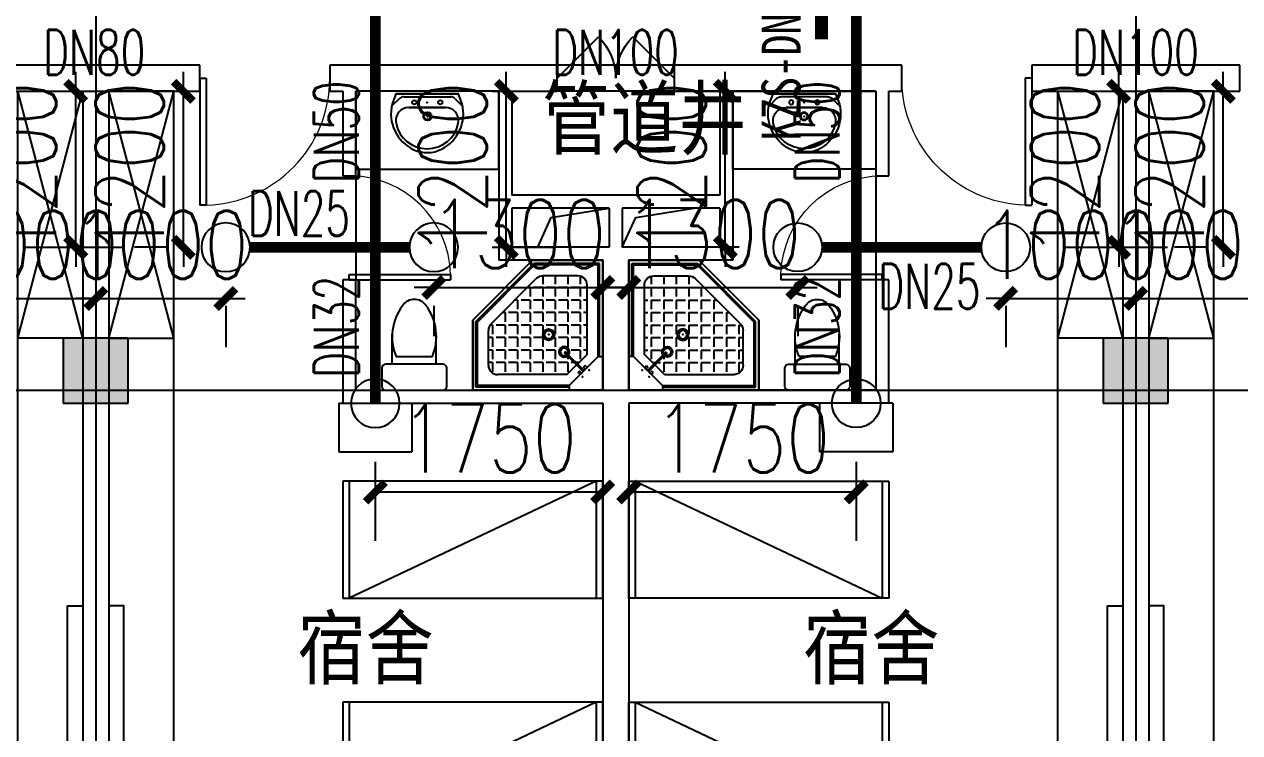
# Model space of a CAD drawing. Extents: x 0 to 2838408, y -923048 to 203859.
# Drawn here: x 2688713 to 2698063, y -683976 to -678526 of the extents above; entities that cross this region are included whole.
import ezdxf
from ezdxf.enums import TextEntityAlignment as Align

# ---------------------------------------------------------------- set-up
doc = ezdxf.new("R2010")
doc.units = 0
doc.header["$LTSCALE"] = 1000
for name, color, linetype in [('A-Fixt', 81, 'Continuous'), ('CLAYER', 7, 'Continuous'), ('COLUMN', 9, 'Continuous'), ('DOOR_FIRE', 4, 'Continuous'), ('DOTE', 8, 'Continuous'), ('EQUIP_喷头', 7, 'Continuous'), ('PIPE-喷淋', 6, 'Continuous'), ('PUB_HATCH', 8, 'Continuous'), ('PUB_TEXT', 7, 'Continuous'), ('TEXT_喷淋', 7, 'Continuous'), ('TWT_DIM', 3, 'Continuous'), ('WALL', 9, 'Continuous'), ('WINDOW', 4, 'Continuous'), ('XREF', 8, 'Continuous'), ('抗震支吊架', 2, 'Continuous'), ('洁具', 213, 'Continuous'), ('配景', 3, 'Continuous')]:
    doc.layers.add(name, color=color, linetype=linetype)
doc.styles.add('_TCH_DIM_T3', font='SIMPLEX', dxfattribs={"width": 0.75, "bigfont": 'HZTXT'})
doc.styles.add('_TWT_PIPEDN', font='SIMPLEX', dxfattribs={"width": 0.8, "height": 2.3, "bigfont": 'HZTXT'})
doc.styles.add('kzcad', font='', dxfattribs={"width": 0.8})
doc.styles.get("Standard").update_dxf_attribs({"font": 'geniso.shx', "bigfont": 'hztxt.shx'})
doc.styles.get('kzcad').set_extended_font_data('SimSun')
doc.dimstyles.new('_TWT_ARCH&&150', dxfattribs={"dimtxt": 525, "dimasz": 150, "dimexe": 375, "dimexo": 450, "dimgap": 150, "dimtad": 1, "dimdec": 0, "dimzin": 0, "dimdsep": 46, "dimtxsty": '_TCH_DIM_T3', "dimblk": 'ARCHTICK', "dimcen": 0.09, "dimclrt": 7, "dimazin": 2, "dimtfac": 1, "dimtdec": 0, "dimtix": 1, "dimtmove": 2, "dimatfit": 3, "dimfxl": 1, "dimtolj": 1, "dimtzin": 0, "dimarcsym": 0})

# ---------------------------------------------------------------- blocks, each defined once
blk = doc.blocks.new('1F平面-CAD导入_dwg_Drawing4_t3_dwg_$plan$00001613-474159-1F-927810-1F')
at = {"layer": '洁具'}
for p, q in [((-30, 250), (-170, 250)), ((-200, 169.7), (-430.4, 169.7)), ((-260.4, -139.7), (-260.4, 139.7)), ((-200, -169.7), (-200, -220)), ((-170, -250), (-30, -250))]:
    blk.add_line(p, q, dxfattribs=at)
for points in [[(-200, 220), (-200, 169.7), (-200, -169.7), (-430.4, -169.7)], [(0, -220), (0, 220)]]:
    blk.add_lwpolyline(points, dxfattribs=at)
for centre, radius, start, end in [((-170, 220), 30, 90, 180), ((-30, 220), 30, 0, 90), ((-412.8, -227.4), 397.5, 67.45048, 126.63814), ((-589.6, 0), 109.8, 123.45086, 236.54914), ((-412.8, 227.4), 397.5, 233.36186, 292.54952), ((-170, -220), 30, 180, 270), ((-30, -220), 30, 270, 0)]:
    blk.add_arc(centre, radius, start, end, dxfattribs=at)
blk = doc.blocks.new('$lvtry$00000169')
at = {"color": 0}
for p, q in [((258.9, -36), (258.9, 0)), ((258.9, -36), (36, -258.9)), ((258.9, -24), (976, -24)), ((258.9, -36), (964, -36)), ((964, -36), (976, -24)), ((964, -36), (964, -525.1)), ((976, -24), (976, -530.1)), ((276.1, -120), (120, -276.1)), ((143.9, -151), (290.7, -298.1)), ((151, -143.9), (297.8, -291)), ((269.6, -212.7), (269.6, -142.7)), ((276.1, -120), (808, -120)), ((365.9, -212.7), (365.9, -142.7)), ((462.1, -212.7), (462.1, -142.7)), ((558.4, -212.7), (558.4, -142.7)), ((654.6, -212.7), (654.6, -142.7)), ((750.9, -212.7), (750.9, -142.7)), ((847.1, -212.7), (847.1, -142.7)), ((36, -258.9), (0, -258.9)), ((24, -258.9), (24, -976)), ((36, -258.9), (36, -964)), ((120, -276.1), (120, -808)), ((173.4, -308.9), (173.4, -238.9)), ((183.4, -212.7), (205.5, -212.7)), ((219.6, -212.7), (243.4, -212.7)), ((269.6, -212.7), (339.6, -212.7)), ((269.6, -262.8), (269.6, -238.9)), ((365.9, -212.7), (435.9, -212.7)), ((365.9, -308.9), (365.9, -238.9)), ((462.1, -212.7), (532.1, -212.7)), ((462.1, -308.9), (462.1, -238.9)), ((558.4, -212.7), (628.4, -212.7)), ((558.4, -308.9), (558.4, -238.9)), ((654.6, -212.7), (724.6, -212.7)), ((654.6, -308.9), (654.6, -238.9)), ((750.9, -212.7), (820.9, -212.7)), ((750.9, -308.9), (750.9, -238.9)), ((847.1, -212.7), (880, -212.7)), ((847.1, -308.9), (847.1, -238.9)), ((880, -192), (880, -460.5)), ((120, -308.9), (147.1, -308.9)), ((173.4, -308.9), (243.4, -308.9)), ((173.4, -405.2), (173.4, -335.2)), ((269.6, -405.2), (269.6, -335.2)), ((334.3, -308.9), (339.6, -308.9)), ((365.9, -308.9), (435.9, -308.9)), ((365.9, -405.2), (365.9, -335.2)), ((462.1, -308.9), (532.1, -308.9)), ((462.1, -405.2), (462.1, -335.2)), ((558.4, -308.9), (628.4, -308.9)), ((558.4, -405.2), (558.4, -335.2)), ((654.6, -308.9), (724.6, -308.9)), ((654.6, -405.2), (654.6, -335.2)), ((750.9, -308.9), (820.9, -308.9)), ((750.9, -405.2), (750.9, -335.2)), ((847.1, -308.9), (880, -308.9)), ((847.1, -405.2), (847.1, -335.2)), ((120, -405.2), (147.1, -405.2)), ((173.4, -405.2), (243.4, -405.2)), ((173.4, -501.4), (173.4, -431.4)), ((269.6, -405.2), (339.6, -405.2)), ((269.6, -501.4), (269.6, -431.4)), ((365.9, -405.2), (378.6, -405.2)), ((365.9, -501.4), (365.9, -431.4)), ((462.1, -405.2), (532.1, -405.2)), ((462.1, -501.4), (462.1, -431.4)), ((558.4, -405.2), (628.4, -405.2)), ((558.4, -501.4), (558.4, -431.4)), ((654.6, -405.2), (724.6, -405.2)), ((654.6, -501.4), (654.6, -431.4)), ((750.9, -405.2), (820.9, -405.2)), ((750.9, -501.4), (750.9, -431.4)), ((847.1, -405.2), (880, -405.2)), ((847.1, -501.4), (847.1, -431.4)), ((120, -501.4), (147.1, -501.4)), ((173.4, -501.4), (243.4, -501.4)), ((173.4, -597.7), (173.4, -527.7)), ((269.6, -501.4), (339.6, -501.4)), ((269.6, -597.7), (269.6, -527.7)), ((365.9, -501.4), (435.9, -501.4)), ((365.9, -597.7), (365.9, -527.7)), ((462.1, -501.4), (532.1, -501.4)), ((462.1, -597.7), (462.1, -527.7)), ((858.9, -511.4), (511.4, -858.9)), ((964, -525.1), (525.1, -964)), ((976, -530.1), (530.1, -976)), ((558.4, -501.4), (628.4, -501.4)), ((558.4, -597.7), (558.4, -527.7)), ((654.6, -501.4), (724.6, -501.4)), ((654.6, -597.7), (654.6, -527.7)), ((750.9, -501.4), (820.9, -501.4)), ((750.9, -597.7), (750.9, -527.7)), ((847.1, -501.4), (867.2, -501.4)), ((964, -525.1), (976, -530.1)), ((120, -597.7), (147.1, -597.7)), ((173.4, -597.7), (243.4, -597.7)), ((173.4, -693.9), (173.4, -623.9)), ((269.6, -597.7), (339.6, -597.7)), ((269.6, -693.9), (269.6, -623.9)), ((365.9, -597.7), (435.9, -597.7)), ((365.9, -693.9), (365.9, -623.9)), ((462.1, -597.7), (532.1, -597.7)), ((462.1, -693.9), (462.1, -623.9)), ((558.4, -597.7), (628.4, -597.7)), ((558.4, -693.9), (558.4, -623.9)), ((654.6, -597.7), (724.6, -597.7)), ((654.6, -693.9), (654.6, -623.9)), ((750.9, -597.7), (772.6, -597.7)), ((120, -693.9), (147.1, -693.9)), ((173.4, -693.9), (243.4, -693.9)), ((173.4, -790.2), (173.4, -720.2)), ((269.6, -693.9), (339.6, -693.9)), ((269.6, -790.2), (269.6, -720.2)), ((365.9, -693.9), (435.9, -693.9)), ((365.9, -790.2), (365.9, -720.2)), ((462.1, -693.9), (532.1, -693.9)), ((462.1, -790.2), (462.1, -720.2)), ((558.4, -693.9), (628.4, -693.9)), ((558.4, -790.2), (558.4, -720.2)), ((654.6, -693.9), (676.4, -693.9)), ((120, -790.2), (147.1, -790.2)), ((173.4, -790.2), (243.4, -790.2)), ((173.4, -877.5), (173.4, -816.4)), ((269.6, -790.2), (339.6, -790.2)), ((269.6, -880), (269.6, -816.4)), ((365.9, -790.2), (435.9, -790.2)), ((365.9, -880), (365.9, -816.4)), ((462.1, -790.2), (532.1, -790.2)), ((462.1, -880), (462.1, -816.4)), ((558.4, -790.2), (580.1, -790.2)), ((192, -880), (460.5, -880)), ((36, -964), (24, -976)), ((24, -976), (530.1, -976)), ((36, -964), (525.1, -964)), ((525.1, -964), (530.1, -976))]:
    blk.add_line(p, q, dxfattribs=at)
blk.add_lwpolyline([(0, 0), (0, -1000), (540, -1000), (1000, -540), (1000, 0)], close=True)
for points in [[(0, 0), (0, -1000)], [(0, 0), (1000, 0)], [(1000, 0), (1000, -540)], [(136.1, -189.7), (147.9, -177.9), (132.5, -162.5), (120.7, -174.3)], [(189.7, -136.1), (177.9, -147.9), (162.5, -132.5), (174.3, -120.7)], [(1000, -540), (540, -1000)], [(0, -1000), (540, -1000)]]:
    blk.add_lwpolyline(points, close=True, dxfattribs=at)
for radius in [43.8, 31.1]:
    blk.add_circle((416.2, -427.6), radius, dxfattribs=at)
for centre, radius, start, end in [((808, -192), 72, 0, 90), ((296, -295.7), 40.6, 142.58296, 128.41974), ((296, -295.7), 28.6, 145.82801, 125.65986), ((808, -460.5), 72, 315, 0), ((192, -808), 72, 180, 270), ((460.5, -808), 72, 270, 315)]:
    blk.add_arc(centre, radius, start, end, dxfattribs=at)
for p in [(103.2, -155.8, 0), (156.1, -102.2, 0), (415.8, -428.1, 0)]:
    blk.add_point(p, dxfattribs=at)
blk = doc.blocks.new('$lvtry$00000178')
at = {"color": 0}
for p, q in [((-238.4, 0), (238.4, 0)), ((-214.1, -36.1), (-272.1, -90.6)), ((-179.8, -22.5), (180.1, -22.5)), ((215.7, -37.5), (268.3, -90.8)), ((-141.7, -105.2), (140.2, -105.2)), ((140.2, -105.2), (-141.7, -105.2))]:
    blk.add_line(p, q, dxfattribs=at)
blk.add_lwpolyline([(-103.6, -429.7, 0.224698), (110.4, -425.4, 0.348046), (268.9, -78.5), (239.5, 0), (-241.3, 0), (-270.7, -78.5, 0.356844)], format="xyb", close=True, dxfattribs=at)
for centre, radius in [((-100, -65), 16.3), ((100, -65), 16.3), ((1.4, -172.5), 31.6)]:
    blk.add_circle(centre, radius, dxfattribs=at)
at = {"color": 0, "lineweight": 13}
blk.add_circle((1.4, -172.5), 23, dxfattribs=at)
at = {"color": 0}
for centre, radius, start, end in [((-179.8, -72.5), 50, 90, 133.18096), ((180.1, -72.5), 50, 44.56072, 90), ((-141.7, -205.2), 100, 90, 190.56023), ((140.2, -205.2), 100, 349.43977, 90), ((-0.7, -179), 243.4, 190.56023, 349.43977)]:
    blk.add_arc(centre, radius, start, end, dxfattribs=at)
for p in [(0, -65), (1.4, -172.5)]:
    blk.add_point(p, dxfattribs=at)
blk = doc.blocks.new('A$C70365C93')
at = {"layer": '洁具'}
blk.add_lwpolyline([(-1900, 2300), (-1900, 1700), (-800, 1700), (-800, 2300)], close=True, dxfattribs=at)
blk.add_blockref('$lvtry$00000178', (-1350, 2280), dxfattribs=at)
at = {"layer": '洁具', "rotation": 180}
blk.add_blockref('$lvtry$00000169', (0, 0), dxfattribs=at)
at = {"layer": '洁具', "extrusion": (0, 0, -1), "xscale": -1, "zscale": -1, "rotation": 90}
blk.add_blockref('1F平面-CAD导入_dwg_Drawing4_t3_dwg_$plan$00001613-474159-1F-927810-1F', (1450, 0), dxfattribs=at)
blk = doc.blocks.new('单人床')
at = {"layer": 'A-Fixt'}
for p, q in [((47773.8, 13973.4), (48673.8, 13973.4)), ((47773.8, 12073.4), (48673.8, 13973.4)), ((47773.8, 12073.4), (48673.8, 12073.4))]:
    blk.add_line(p, q, dxfattribs=at)
blk.add_lwpolyline([(47773.8, 14023.4), (48673.8, 14023.4), (48673.8, 12023.4), (47773.8, 12023.4), (47773.8, 14023.4)], dxfattribs=at)
blk = doc.blocks.new('CH_AP01')
for p, q in [((-311.4, 16.6), (-275, 0)), ((-275, 0), (275, 0)), ((275, 0), (311.4, 16.6))]:
    blk.add_line(p, q)
for centre, radius, start, end in [((-306.8, 555.3), 37.8, 100.18588, 202.83587), ((0, -578.9), 1212.6, 74.71041, 105.28959), ((0, -578.9), 1172.6, 75.02868, 104.97132), ((0, -1278.1), 1856.9, 80.61099, 99.38901), ((306.8, 555.3), 37.8, 337.16413, 79.81412), ((-1658.4, 201.9), 1359.7, 352.16586, 14.42826), ((-823.7, 250), 562.9, 335.50378, 31.09034), ((-823.7, 250), 602.9, 335.50378, 30.26909), ((0, -578.9), 1092.6, 75.87672, 104.12328), ((823.7, 250), 602.9, 149.73091, 204.49622), ((823.7, 250), 562.9, 148.90966, 204.49622), ((1658.4, 201.9), 1359.7, 165.57174, 187.83414)]:
    blk.add_arc(centre, radius, start, end)
blk = doc.blocks.new('A$C61295E98')
at = {"color": 3}
for p, q in [((544, 597.9), (0, 597.9)), ((0, 597.9), (0, 0)), ((161.4, 597.9), (161.4, 0)), ((170.4, 0.2), (170.4, 597.6)), ((602.7, 572.2), (602.7, 25.6)), ((624, 517.9), (624, 80)), ((544, 0), (0, 0))]:
    blk.add_line(p, q, dxfattribs=at)
for points in [[(81.8, 540.3), (75.3, 540.3), (75.3, 576.8), (81.8, 576.8)], [(81.8, 453.1), (75.3, 453.1), (75.3, 489.6), (81.8, 489.6)], [(81.8, 352.9), (75.3, 352.9), (75.3, 389.4), (81.8, 389.4)]]:
    blk.add_lwpolyline(points, close=True, dxfattribs=at)
for centre in [(74, 250.1), (74, 164.2), (74, 70.5)]:
    blk.add_circle(centre, 15.7, dxfattribs=at)
for centre, start, end in [((544, 517.9), 360, 90), ((544, 80), 270, 0)]:
    blk.add_arc(centre, 80, start, end, dxfattribs=at)
blk = doc.blocks.new('宿舍')
at = {"layer": 'A-Fixt'}
for p, q in [((47853.8, 13801.7), (48353.8, 15701.7)), ((48353.8, 13801.7), (47853.8, 15701.7)), ((47853.8, 13801.7), (48353.8, 13801.7))]:
    blk.add_line(p, q, dxfattribs=at)
for points in [[(47853.8, 8601.7), (48353.8, 8601.7), (48353.8, 15701.7), (47853.8, 15701.7)], [(47853.8, 10676.1), (47970.5, 10676.1), (47970.5, 11742.6), (47853.8, 11742.6)]]:
    blk.add_lwpolyline(points, close=True, dxfattribs=at)
at = {"xscale": -1, "rotation": 90}
for p in [(63677.2, 60475.5), (63677.2, 58775.5)]:
    blk.add_blockref('单人床', p, dxfattribs=at)
at = {"layer": 'A-Fixt', "xscale": -1, "rotation": 180}
for p in [(50002, 9140.5), (51117.2, 9140.5)]:
    blk.add_blockref('CH_AP01', p, dxfattribs=at)
at = {"layer": '配景', "color": 252}
blk.add_blockref('A$C61295E98', (47853.8, 7096.6), dxfattribs=at)
blk = doc.blocks.new('$DorLib2D$00000116')
at = {"color": 0}
for p, q in [((-0.5, 0), (-0.146, 0.354)), ((0.5, 0), (0.146, 0.354))]:
    blk.add_line(p, q, dxfattribs=at)
for centre, start, end in [((-0.5, 0), 0, 45), ((0.5, 0), 135, 180)]:
    blk.add_arc(centre, 0.5, start, end, dxfattribs=at)
blk = doc.blocks.new('$DorLib2D$00000001')
for p, q in [((0.45, 0.975), (0.5, 0.975)), ((0.45, 0), (0.45, 0.975)), ((0.5, 0), (0.5, 0.975)), ((0.5, 0), (0.45, 0))]:
    blk.add_line(p, q)
at = {"lineweight": 13}
blk.add_arc((0.475, 0), 0.975, 91.46928, 180, dxfattribs=at)
blk = doc.blocks.new('4F1')
at = {"layer": 'PUB_HATCH'}
for points in [[(2353466.7, -680941.3), (2352966.7, -680941.3), (2352966.7, -681441.3), (2353466.7, -681441.3)], [(2361466.7, -680941.3), (2360966.7, -680941.3), (2360966.7, -681441.3), (2361466.7, -681441.3)]]:
    blk.add_hatch(color=256, dxfattribs=at).paths.add_polyline_path(points)
for points in [[(2356616.7, -680241.3), (2356720.3, -680011), (2357166.7, -679941.3)], [(2357266.7, -680241.3), (2357370.3, -680011), (2357816.7, -679941.3)]]:
    blk.add_lwpolyline(points)
at = {"layer": 'COLUMN'}
for p, q in [((2353466.7, -680941.3), (2352966.7, -680941.3)), ((2352966.7, -680941.3), (2352966.7, -681441.3)), ((2353466.7, -681441.3), (2353466.7, -680941.3)), ((2361466.7, -680941.3), (2360966.7, -680941.3)), ((2360966.7, -680941.3), (2360966.7, -681441.3)), ((2361466.7, -681441.3), (2361466.7, -680941.3)), ((2352966.7, -681441.3), (2353466.7, -681441.3)), ((2360966.7, -681441.3), (2361466.7, -681441.3))]:
    blk.add_line(p, q, dxfattribs=at)
at = {"layer": 'DOOR_FIRE'}
for p, q in [((2357666.7, -678841.3), (2356766.7, -678841.3)), ((2357666.7, -679041.3), (2356766.7, -679041.3))]:
    blk.add_line(p, q, dxfattribs=at)
at = {"layer": 'DOTE'}
for p, q in [((2353216.7, -606941.3), (2353216.7, -690141.3)), ((2361216.7, -606941.3), (2361216.7, -690141.3)), ((2343216.7, -681341.3), (2453916.7, -681341.3))]:
    blk.add_line(p, q, dxfattribs=at)
at = {"layer": 'WALL'}
for p, q in [((2353216.7, -678841.3), (2352416.7, -678841.3)), ((2354016.7, -678841.3), (2353216.7, -678841.3)), ((2354016.7, -679041.3), (2354016.7, -678841.3)), ((2355116.7, -678841.3), (2355016.7, -678841.3)), ((2355016.7, -678841.3), (2355016.7, -679041.3)), ((2356316.7, -678841.3), (2355116.7, -678841.3)), ((2356766.7, -678841.3), (2356316.7, -678841.3)), ((2356766.7, -679041.3), (2356766.7, -678841.3)), ((2358116.7, -678841.3), (2357666.7, -678841.3)), ((2357666.7, -678841.3), (2357666.7, -679041.3)), ((2359316.7, -678841.3), (2358116.7, -678841.3)), ((2359416.7, -678841.3), (2359316.7, -678841.3)), ((2359416.7, -679041.3), (2359416.7, -678841.3)), ((2361216.7, -678841.3), (2360416.7, -678841.3)), ((2360416.7, -678841.3), (2360416.7, -679041.3)), ((2362016.7, -678841.3), (2361216.7, -678841.3)), ((2362016.7, -679041.3), (2362016.7, -678841.3)), ((2352416.7, -679041.3), (2353116.7, -679041.3)), ((2353116.7, -679041.3), (2353116.7, -680941.3)), ((2353316.7, -679041.3), (2354016.7, -679041.3)), ((2353316.7, -679041.3), (2353316.7, -680941.3)), ((2355016.7, -679041.3), (2355116.7, -679041.3)), ((2355116.7, -679041.3), (2355116.7, -679691.3)), ((2356316.7, -679041.3), (2355216.7, -679041.3)), ((2355216.7, -679691.3), (2355216.7, -679041.3)), ((2356316.7, -679041.3), (2356316.7, -679841.3)), ((2356416.7, -679041.3), (2356766.7, -679041.3)), ((2356416.7, -679041.3), (2356416.7, -679841.3)), ((2357666.7, -679041.3), (2358016.7, -679041.3)), ((2358016.7, -679041.3), (2358016.7, -679841.3)), ((2359216.7, -679041.3), (2358116.7, -679041.3)), ((2358116.7, -679041.3), (2358116.7, -679841.3)), ((2359216.7, -679041.3), (2359216.7, -679691.3)), ((2359316.7, -679691.3), (2359316.7, -679041.3)), ((2359316.7, -679041.3), (2359416.7, -679041.3)), ((2360416.7, -679041.3), (2361116.7, -679041.3)), ((2361116.7, -679041.3), (2361116.7, -680941.3)), ((2361316.7, -679041.3), (2361316.7, -680941.3)), ((2361316.7, -679041.3), (2362016.7, -679041.3)), ((2355116.7, -679691.3), (2355216.7, -679691.3)), ((2359216.7, -679691.3), (2359316.7, -679691.3)), ((2356316.7, -679841.3), (2356316.7, -680341.3)), ((2357216.7, -679841.3), (2356416.7, -679841.3)), ((2358016.7, -679841.3), (2357216.7, -679841.3)), ((2358116.7, -679841.3), (2358116.7, -680341.3)), ((2357166.7, -679941.3), (2356416.7, -679941.3)), ((2356416.7, -679941.3), (2356416.7, -680241.3)), ((2357166.7, -679941.3), (2357166.7, -680241.3)), ((2358016.7, -679941.3), (2357266.7, -679941.3)), ((2357266.7, -679941.3), (2357266.7, -680241.3)), ((2358016.7, -679941.3), (2358016.7, -680241.3)), ((2357166.7, -680241.3), (2356416.7, -680241.3)), ((2358016.7, -680241.3), (2357266.7, -680241.3)), ((2357116.7, -680341.3), (2356316.7, -680341.3)), ((2357116.7, -680341.3), (2357116.7, -681341.3)), ((2357316.7, -680341.3), (2357316.7, -681341.3)), ((2358116.7, -680341.3), (2357316.7, -680341.3)), ((2355216.7, -680491.3), (2355116.7, -680491.3)), ((2355116.7, -680491.3), (2355116.7, -681441.3)), ((2355216.7, -681341.3), (2355216.7, -680491.3)), ((2359316.7, -680491.3), (2359216.7, -680491.3)), ((2359216.7, -680491.3), (2359216.7, -681341.3)), ((2359316.7, -681441.3), (2359316.7, -680491.3)), ((2355216.7, -681341.3), (2357116.7, -681341.3)), ((2359216.7, -681341.3), (2357316.7, -681341.3)), ((2353116.7, -681441.3), (2353116.7, -686141.3)), ((2353316.7, -681441.3), (2353316.7, -686141.3)), ((2355116.7, -681441.3), (2357116.7, -681441.3)), ((2357116.7, -681441.3), (2357116.7, -686391.3)), ((2359316.7, -681441.3), (2357316.7, -681441.3)), ((2357316.7, -681441.3), (2357316.7, -686391.3)), ((2361116.7, -681441.3), (2361116.7, -686141.3)), ((2361316.7, -681441.3), (2361316.7, -686141.3))]:
    blk.add_line(p, q, dxfattribs=at)
at = {"layer": 'WINDOW'}
for p, q in [((2355216.7, -679691.3), (2355216.7, -680491.3)), ((2359216.7, -679691.3), (2359216.7, -680491.3))]:
    blk.add_line(p, q, dxfattribs=at)
at = {"xscale": -1, "rotation": 359.9999999999999}
for name, p in [('宿舍', (2400970.6, -694743)), ('A$C70365C93', (2357316.7, -681341.3)), ('宿舍', (2408970.6, -694743))]:
    blk.add_blockref(name, p, dxfattribs=at)
for name, p in [('宿舍', (2305462.9, -694743)), ('A$C70365C93', (2357116.7, -681341.3)), ('宿舍', (2313462.9, -694743))]:
    blk.add_blockref(name, p)
at = {"layer": 'DOOR_FIRE', "xscale": 900, "yscale": -900, "zscale": 200, "rotation": 179.9999999994664}
blk.add_blockref('$DorLib2D$00000116', (2357216.7, -678941.3), dxfattribs=at)
at = {"layer": 'WINDOW', "yscale": -1000}
for p, xscale, zscale in [((2354516.7, -678941.3), -1000, -1000), ((2359916.7, -678941.3), 1000, 1000)]:
    blk.add_blockref('$DorLib2D$00000001', p, dxfattribs=dict(at, xscale=xscale, zscale=zscale))
at = {"layer": 'WINDOW', "xscale": 800, "zscale": 800, "rotation": 269.9999999994664}
for p, yscale in [((2355166.7, -680091.3), 800), ((2359266.7, -680091.3), -800)]:
    blk.add_blockref('$DorLib2D$00000001', p, dxfattribs=dict(at, yscale=yscale))
at = {"layer": 'CLAYER'}
blk.add_text('管道井', height=525, dxfattribs=at).set_placement((2356649.1, -679528.3))
at = {"layer": 'PUB_TEXT'}
for p in [(2354767.4, -683605.1), (2358657.4, -683605.1)]:
    blk.add_text('宿舍', height=525, dxfattribs=at).set_placement(p)
blk = doc.blocks.new('_ArchTick')
at = {"color": 0, "linetype": 'ByBlock', "const_width": 0.4}
blk.add_lwpolyline([(-0.5, -0.5), (0.5, 0.5)], dxfattribs=at)
blk = doc.blocks.new('*D2699')
at = {"layer": 'Defpoints', "color": 0, "linetype": 'ByBlock', "transparency": 16777216}
for p in [(2693362.5, -680241.3), (2694662.5, -680241.3), (2694662.5, -680551.1)]:
    blk.add_point(p, dxfattribs=at)
at = {"layer": 'TWT_DIM', "color": 0, "linetype": 'ByBlock', "lineweight": -2, "transparency": 16777216}
for p, q in [((2693362.5, -680551.1), (2693212.5, -680551.1)), ((2693362.5, -680551.1), (2694662.5, -680551.1)), ((2694662.5, -680551.1), (2694812.5, -680551.1)), ((2693362.5, -680691.3), (2693362.5, -680926.1)), ((2694662.5, -680691.3), (2694662.5, -680926.1))]:
    blk.add_line(p, q, dxfattribs=at)
at = {"layer": 'TWT_DIM', "color": 0, "linetype": 'ByBlock', "lineweight": -2, "transparency": 16777216, "xscale": 150, "yscale": 150, "zscale": 150}
blk.add_blockref('_ArchTick', (2693362.5, -680551.1), dxfattribs=at)
at = {"layer": 'TWT_DIM', "color": 0, "linetype": 'ByBlock', "lineweight": -2, "transparency": 16777216, "xscale": 150, "yscale": 150, "zscale": 150, "rotation": 180}
blk.add_blockref('_ArchTick', (2694662.5, -680551.1), dxfattribs=at)
at = {"layer": 'TWT_DIM', "color": 7, "linetype": 'ByBlock', "transparency": 16777216, "insert": (2694012.5, -680138.6), "char_height": 525, "attachment_point": 5, "style": '_TCH_DIM_T3'}
blk.add_mtext('\\A1;1300', dxfattribs=at)
blk = doc.blocks.new('*D2700')
at = {"layer": 'Defpoints', "color": 0, "linetype": 'ByBlock', "transparency": 16777216}
for p in [(2691862.5, -680241.3), (2693162.5, -680241.3), (2693162.5, -680551.1)]:
    blk.add_point(p, dxfattribs=at)
at = {"layer": 'TWT_DIM', "color": 0, "linetype": 'ByBlock', "lineweight": -2, "transparency": 16777216}
for p, q in [((2691862.5, -680551.1), (2691712.5, -680551.1)), ((2691862.5, -680551.1), (2693162.5, -680551.1)), ((2693162.5, -680551.1), (2693312.5, -680551.1)), ((2691862.5, -680691.3), (2691862.5, -680926.1)), ((2693162.5, -680691.3), (2693162.5, -680926.1))]:
    blk.add_line(p, q, dxfattribs=at)
at = {"layer": 'TWT_DIM', "color": 0, "linetype": 'ByBlock', "lineweight": -2, "transparency": 16777216, "xscale": 150, "yscale": 150, "zscale": 150}
blk.add_blockref('_ArchTick', (2691862.5, -680551.1), dxfattribs=at)
at = {"layer": 'TWT_DIM', "color": 0, "linetype": 'ByBlock', "lineweight": -2, "transparency": 16777216, "xscale": 150, "yscale": 150, "zscale": 150, "rotation": 180}
blk.add_blockref('_ArchTick', (2693162.5, -680551.1), dxfattribs=at)
at = {"layer": 'TWT_DIM', "color": 7, "linetype": 'ByBlock', "transparency": 16777216, "insert": (2692512.5, -680138.6), "char_height": 525, "attachment_point": 5, "style": '_TCH_DIM_T3'}
blk.add_mtext('\\A1;1300', dxfattribs=at)
blk = doc.blocks.new('*D2739')
at = {"layer": 'Defpoints', "color": 0, "linetype": 'ByBlock', "transparency": 16777216}
for p in [(2697262.5, -680241.3), (2698262.5, -680241.3), (2698262.5, -680634.6)]:
    blk.add_point(p, dxfattribs=at)
at = {"layer": 'TWT_DIM', "color": 0, "linetype": 'ByBlock', "lineweight": -2, "transparency": 16777216}
for p, q in [((2697262.5, -680634.6), (2697112.5, -680634.6)), ((2697262.5, -680634.6), (2698262.5, -680634.6)), ((2698262.5, -680634.6), (2698412.5, -680634.6)), ((2697262.5, -680691.3), (2697262.5, -681009.6)), ((2698262.5, -680691.3), (2698262.5, -681009.6))]:
    blk.add_line(p, q, dxfattribs=at)
at = {"layer": 'TWT_DIM', "color": 0, "linetype": 'ByBlock', "lineweight": -2, "transparency": 16777216, "xscale": 150, "yscale": 150, "zscale": 150}
blk.add_blockref('_ArchTick', (2697262.5, -680634.6), dxfattribs=at)
at = {"layer": 'TWT_DIM', "color": 0, "linetype": 'ByBlock', "lineweight": -2, "transparency": 16777216, "xscale": 150, "yscale": 150, "zscale": 150, "rotation": 180}
blk.add_blockref('_ArchTick', (2698262.5, -680634.6), dxfattribs=at)
at = {"layer": 'TWT_DIM', "color": 7, "linetype": 'ByBlock', "transparency": 16777216, "insert": (2697762.5, -680222.1), "char_height": 525, "attachment_point": 5, "style": '_TCH_DIM_T3'}
blk.add_mtext('\\A1;1000', dxfattribs=at)
blk = doc.blocks.new('*D2741')
at = {"layer": 'Defpoints', "color": 0, "linetype": 'ByBlock', "transparency": 16777216}
for p in [(2697936.2, -679041.3), (2698262.5, -679041.3), (2698262.5, -680241.3)]:
    blk.add_point(p, dxfattribs=at)
at = {"layer": 'TWT_DIM', "color": 0, "linetype": 'ByBlock', "lineweight": -2, "transparency": 16777216}
for p, q in [((2697936.2, -679041.3), (2697936.2, -678891.3)), ((2697812.5, -679041.3), (2697561.2, -679041.3)), ((2697936.2, -680241.3), (2697936.2, -679041.3)), ((2697812.5, -680241.3), (2697561.2, -680241.3)), ((2697936.2, -680241.3), (2697936.2, -680391.3))]:
    blk.add_line(p, q, dxfattribs=at)
at = {"layer": 'TWT_DIM', "color": 0, "linetype": 'ByBlock', "lineweight": -2, "transparency": 16777216, "xscale": 150, "yscale": 150, "zscale": 150}
for p, rotation in [((2697936.2, -679041.3), 270), ((2697936.2, -680241.3), 90)]:
    blk.add_blockref('_ArchTick', p, dxfattribs=dict(at, rotation=rotation))
at = {"layer": 'TWT_DIM', "color": 7, "linetype": 'ByBlock', "transparency": 16777216, "insert": (2697523.7, -679641.3), "char_height": 525, "attachment_point": 5, "rotation": 90, "style": '_TCH_DIM_T3'}
blk.add_mtext('\\A1;1200', dxfattribs=at)
blk = doc.blocks.new('*D2750')
at = {"layer": 'Defpoints', "color": 0, "linetype": 'ByBlock', "transparency": 16777216}
for p in [(2693362.5, -681441.3), (2695112.5, -681441.3), (2695112.5, -682123.7)]:
    blk.add_point(p, dxfattribs=at)
at = {"layer": 'TWT_DIM', "color": 0, "linetype": 'ByBlock', "lineweight": -2, "transparency": 16777216}
for p, q in [((2693362.5, -681891.3), (2693362.5, -682498.7)), ((2695112.5, -681891.3), (2695112.5, -682498.7)), ((2693362.5, -682123.7), (2695112.5, -682123.7))]:
    blk.add_line(p, q, dxfattribs=at)
at = {"layer": 'TWT_DIM', "color": 0, "linetype": 'ByBlock', "lineweight": -2, "transparency": 16777216, "xscale": 150, "yscale": 150, "zscale": 150, "rotation": 180}
blk.add_blockref('_ArchTick', (2693362.5, -682123.7), dxfattribs=at)
at = {"layer": 'TWT_DIM', "color": 0, "linetype": 'ByBlock', "lineweight": -2, "transparency": 16777216, "xscale": 150, "yscale": 150, "zscale": 150}
blk.add_blockref('_ArchTick', (2695112.5, -682123.7), dxfattribs=at)
at = {"layer": 'TWT_DIM', "color": 7, "linetype": 'ByBlock', "transparency": 16777216, "insert": (2694237.5, -681711.2), "char_height": 525, "attachment_point": 5, "style": '_TCH_DIM_T3'}
blk.add_mtext('\\A1;1750', dxfattribs=at)
blk = doc.blocks.new('*D2751')
at = {"layer": 'Defpoints', "color": 0, "linetype": 'ByBlock', "transparency": 16777216}
for p in [(2696262.5, -680241.3), (2697262.5, -680241.3), (2697262.5, -680634.6)]:
    blk.add_point(p, dxfattribs=at)
at = {"layer": 'TWT_DIM', "color": 0, "linetype": 'ByBlock', "lineweight": -2, "transparency": 16777216}
for p, q in [((2696262.5, -680634.6), (2696112.5, -680634.6)), ((2696262.5, -680634.6), (2697262.5, -680634.6)), ((2697262.5, -680634.6), (2697412.5, -680634.6)), ((2696262.5, -680691.3), (2696262.5, -681009.6)), ((2697262.5, -680691.3), (2697262.5, -681009.6))]:
    blk.add_line(p, q, dxfattribs=at)
at = {"layer": 'TWT_DIM', "color": 0, "linetype": 'ByBlock', "lineweight": -2, "transparency": 16777216, "xscale": 150, "yscale": 150, "zscale": 150}
blk.add_blockref('_ArchTick', (2696262.5, -680634.6), dxfattribs=at)
at = {"layer": 'TWT_DIM', "color": 0, "linetype": 'ByBlock', "lineweight": -2, "transparency": 16777216, "xscale": 150, "yscale": 150, "zscale": 150, "rotation": 180}
blk.add_blockref('_ArchTick', (2697262.5, -680634.6), dxfattribs=at)
at = {"layer": 'TWT_DIM', "color": 7, "linetype": 'ByBlock', "transparency": 16777216, "insert": (2696762.5, -680222.1), "char_height": 525, "attachment_point": 5, "style": '_TCH_DIM_T3'}
blk.add_mtext('\\A1;1000', dxfattribs=at)
blk = doc.blocks.new('*D2752')
at = {"layer": 'Defpoints', "color": 0, "linetype": 'ByBlock', "transparency": 16777216}
for p in [(2694104.8, -679041.3), (2694662.5, -679041.3), (2694662.5, -680241.3)]:
    blk.add_point(p, dxfattribs=at)
at = {"layer": 'TWT_DIM', "color": 0, "linetype": 'ByBlock', "lineweight": -2, "transparency": 16777216}
for p, q in [((2694104.8, -679041.3), (2694104.8, -678891.3)), ((2694212.5, -679041.3), (2693729.8, -679041.3)), ((2694104.8, -680241.3), (2694104.8, -679041.3)), ((2694212.5, -680241.3), (2693729.8, -680241.3)), ((2694104.8, -680241.3), (2694104.8, -680391.3))]:
    blk.add_line(p, q, dxfattribs=at)
at = {"layer": 'TWT_DIM', "color": 0, "linetype": 'ByBlock', "lineweight": -2, "transparency": 16777216, "xscale": 150, "yscale": 150, "zscale": 150}
for p, rotation in [((2694104.8, -679041.3), 270), ((2694104.8, -680241.3), 90)]:
    blk.add_blockref('_ArchTick', p, dxfattribs=dict(at, rotation=rotation))
at = {"layer": 'TWT_DIM', "color": 7, "linetype": 'ByBlock', "transparency": 16777216, "insert": (2693692.3, -679641.3), "char_height": 525, "attachment_point": 5, "rotation": 90, "style": '_TCH_DIM_T3'}
blk.add_mtext('\\A1;1200', dxfattribs=at)
blk = doc.blocks.new('*D2753')
at = {"layer": 'Defpoints', "color": 0, "linetype": 'ByBlock', "transparency": 16777216}
for p in [(2696262.5, -679041.3), (2697131.8, -679041.3), (2696262.5, -680241.3)]:
    blk.add_point(p, dxfattribs=at)
at = {"layer": 'TWT_DIM', "color": 0, "linetype": 'ByBlock', "lineweight": -2, "transparency": 16777216}
for p, q in [((2697131.8, -679041.3), (2697131.8, -678891.3)), ((2696712.5, -679041.3), (2697506.8, -679041.3)), ((2697131.8, -680241.3), (2697131.8, -679041.3)), ((2696712.5, -680241.3), (2697506.8, -680241.3)), ((2697131.8, -680241.3), (2697131.8, -680391.3))]:
    blk.add_line(p, q, dxfattribs=at)
at = {"layer": 'TWT_DIM', "color": 0, "linetype": 'ByBlock', "lineweight": -2, "transparency": 16777216, "xscale": 150, "yscale": 150, "zscale": 150}
for p, rotation in [((2697131.8, -679041.3), 270), ((2697131.8, -680241.3), 90)]:
    blk.add_blockref('_ArchTick', p, dxfattribs=dict(at, rotation=rotation))
at = {"layer": 'TWT_DIM', "color": 7, "linetype": 'ByBlock', "transparency": 16777216, "insert": (2696719.3, -679641.3), "char_height": 525, "attachment_point": 5, "rotation": 90, "style": '_TCH_DIM_T3'}
blk.add_mtext('\\A1;1200', dxfattribs=at)
blk = doc.blocks.new('*D2754')
at = {"layer": 'Defpoints', "color": 0, "linetype": 'ByBlock', "transparency": 16777216}
for p in [(2691412.5, -681441.3), (2693162.5, -681441.3), (2693162.5, -682123.7)]:
    blk.add_point(p, dxfattribs=at)
at = {"layer": 'TWT_DIM', "color": 0, "linetype": 'ByBlock', "lineweight": -2, "transparency": 16777216}
for p, q in [((2691412.5, -681891.3), (2691412.5, -682498.7)), ((2693162.5, -681891.3), (2693162.5, -682498.7)), ((2691412.5, -682123.7), (2693162.5, -682123.7))]:
    blk.add_line(p, q, dxfattribs=at)
at = {"layer": 'TWT_DIM', "color": 0, "linetype": 'ByBlock', "lineweight": -2, "transparency": 16777216, "xscale": 150, "yscale": 150, "zscale": 150, "rotation": 180}
blk.add_blockref('_ArchTick', (2691412.5, -682123.7), dxfattribs=at)
at = {"layer": 'TWT_DIM', "color": 0, "linetype": 'ByBlock', "lineweight": -2, "transparency": 16777216, "xscale": 150, "yscale": 150, "zscale": 150}
blk.add_blockref('_ArchTick', (2693162.5, -682123.7), dxfattribs=at)
at = {"layer": 'TWT_DIM', "color": 7, "linetype": 'ByBlock', "transparency": 16777216, "insert": (2692287.5, -681711.2), "char_height": 525, "attachment_point": 5, "style": '_TCH_DIM_T3'}
blk.add_mtext('\\A1;1750', dxfattribs=at)
blk = doc.blocks.new('*D2755')
at = {"layer": 'Defpoints', "color": 0, "linetype": 'ByBlock', "transparency": 16777216}
for p in [(2689262.5, -680241.3), (2690262.5, -680241.3), (2690262.5, -680634.6)]:
    blk.add_point(p, dxfattribs=at)
at = {"layer": 'TWT_DIM', "color": 0, "linetype": 'ByBlock', "lineweight": -2, "transparency": 16777216}
for p, q in [((2689262.5, -680634.6), (2689112.5, -680634.6)), ((2689262.5, -680634.6), (2690262.5, -680634.6)), ((2690262.5, -680634.6), (2690412.5, -680634.6)), ((2689262.5, -680691.3), (2689262.5, -681009.6)), ((2690262.5, -680691.3), (2690262.5, -681009.6))]:
    blk.add_line(p, q, dxfattribs=at)
at = {"layer": 'TWT_DIM', "color": 0, "linetype": 'ByBlock', "lineweight": -2, "transparency": 16777216, "xscale": 150, "yscale": 150, "zscale": 150}
blk.add_blockref('_ArchTick', (2689262.5, -680634.6), dxfattribs=at)
at = {"layer": 'TWT_DIM', "color": 0, "linetype": 'ByBlock', "lineweight": -2, "transparency": 16777216, "xscale": 150, "yscale": 150, "zscale": 150, "rotation": 180}
blk.add_blockref('_ArchTick', (2690262.5, -680634.6), dxfattribs=at)
at = {"layer": 'TWT_DIM', "color": 7, "linetype": 'ByBlock', "transparency": 16777216, "insert": (2689762.5, -680222.1), "char_height": 525, "attachment_point": 5, "style": '_TCH_DIM_T3'}
blk.add_mtext('\\A1;1000', dxfattribs=at)
blk = doc.blocks.new('*D2756')
at = {"layer": 'Defpoints', "color": 0, "linetype": 'ByBlock', "transparency": 16777216}
for p in [(2691862.5, -679041.3), (2692420.3, -679041.3), (2691862.5, -680241.3)]:
    blk.add_point(p, dxfattribs=at)
at = {"layer": 'TWT_DIM', "color": 0, "linetype": 'ByBlock', "lineweight": -2, "transparency": 16777216}
for p, q in [((2692420.3, -679041.3), (2692420.3, -678891.3)), ((2692312.5, -679041.3), (2692795.3, -679041.3)), ((2692420.3, -680241.3), (2692420.3, -679041.3)), ((2692312.5, -680241.3), (2692795.3, -680241.3)), ((2692420.3, -680241.3), (2692420.3, -680391.3))]:
    blk.add_line(p, q, dxfattribs=at)
at = {"layer": 'TWT_DIM', "color": 0, "linetype": 'ByBlock', "lineweight": -2, "transparency": 16777216, "xscale": 150, "yscale": 150, "zscale": 150}
for p, rotation in [((2692420.3, -679041.3), 270), ((2692420.3, -680241.3), 90)]:
    blk.add_blockref('_ArchTick', p, dxfattribs=dict(at, rotation=rotation))
at = {"layer": 'TWT_DIM', "color": 7, "linetype": 'ByBlock', "transparency": 16777216, "insert": (2692007.8, -679641.3), "char_height": 525, "attachment_point": 5, "rotation": 90, "style": '_TCH_DIM_T3'}
blk.add_mtext('\\A1;1200', dxfattribs=at)
blk = doc.blocks.new('*D2757')
at = {"layer": 'Defpoints', "color": 0, "linetype": 'ByBlock', "transparency": 16777216}
for p in [(2689936.2, -679041.3), (2690262.5, -679041.3), (2690262.5, -680241.3)]:
    blk.add_point(p, dxfattribs=at)
at = {"layer": 'TWT_DIM', "color": 0, "linetype": 'ByBlock', "lineweight": -2, "transparency": 16777216}
for p, q in [((2689936.2, -679041.3), (2689936.2, -678891.3)), ((2689812.5, -679041.3), (2689561.2, -679041.3)), ((2689936.2, -680241.3), (2689936.2, -679041.3)), ((2689812.5, -680241.3), (2689561.2, -680241.3)), ((2689936.2, -680241.3), (2689936.2, -680391.3))]:
    blk.add_line(p, q, dxfattribs=at)
at = {"layer": 'TWT_DIM', "color": 0, "linetype": 'ByBlock', "lineweight": -2, "transparency": 16777216, "xscale": 150, "yscale": 150, "zscale": 150}
for p, rotation in [((2689936.2, -679041.3), 270), ((2689936.2, -680241.3), 90)]:
    blk.add_blockref('_ArchTick', p, dxfattribs=dict(at, rotation=rotation))
at = {"layer": 'TWT_DIM', "color": 7, "linetype": 'ByBlock', "transparency": 16777216, "insert": (2689523.7, -679641.3), "char_height": 525, "attachment_point": 5, "rotation": 90, "style": '_TCH_DIM_T3'}
blk.add_mtext('\\A1;1200', dxfattribs=at)
blk = doc.blocks.new('*D2759')
at = {"layer": 'Defpoints', "color": 0, "linetype": 'ByBlock', "transparency": 16777216}
for p in [(2688262.5, -680241.3), (2689262.5, -680241.3), (2689262.5, -680634.6)]:
    blk.add_point(p, dxfattribs=at)
at = {"layer": 'TWT_DIM', "color": 0, "linetype": 'ByBlock', "lineweight": -2, "transparency": 16777216}
for p, q in [((2688262.5, -680634.6), (2688112.5, -680634.6)), ((2688262.5, -680634.6), (2689262.5, -680634.6)), ((2689262.5, -680634.6), (2689412.5, -680634.6)), ((2688262.5, -680691.3), (2688262.5, -681009.6)), ((2689262.5, -680691.3), (2689262.5, -681009.6))]:
    blk.add_line(p, q, dxfattribs=at)
at = {"layer": 'TWT_DIM', "color": 0, "linetype": 'ByBlock', "lineweight": -2, "transparency": 16777216, "xscale": 150, "yscale": 150, "zscale": 150}
blk.add_blockref('_ArchTick', (2688262.5, -680634.6), dxfattribs=at)
at = {"layer": 'TWT_DIM', "color": 0, "linetype": 'ByBlock', "lineweight": -2, "transparency": 16777216, "xscale": 150, "yscale": 150, "zscale": 150, "rotation": 180}
blk.add_blockref('_ArchTick', (2689262.5, -680634.6), dxfattribs=at)
at = {"layer": 'TWT_DIM', "color": 7, "linetype": 'ByBlock', "transparency": 16777216, "insert": (2688762.5, -680222.1), "char_height": 525, "attachment_point": 5, "style": '_TCH_DIM_T3'}
blk.add_mtext('\\A1;1000', dxfattribs=at)
blk = doc.blocks.new('*D2761')
at = {"layer": 'Defpoints', "color": 0, "linetype": 'ByBlock', "transparency": 16777216}
for p in [(2688262.5, -679041.3), (2689108.7, -679041.3), (2688262.5, -680241.3)]:
    blk.add_point(p, dxfattribs=at)
at = {"layer": 'TWT_DIM', "color": 0, "linetype": 'ByBlock', "lineweight": -2, "transparency": 16777216}
for p, q in [((2689108.7, -679041.3), (2689108.7, -678891.3)), ((2688712.5, -679041.3), (2689483.7, -679041.3)), ((2689108.7, -680241.3), (2689108.7, -679041.3)), ((2688712.5, -680241.3), (2689483.7, -680241.3)), ((2689108.7, -680241.3), (2689108.7, -680391.3))]:
    blk.add_line(p, q, dxfattribs=at)
at = {"layer": 'TWT_DIM', "color": 0, "linetype": 'ByBlock', "lineweight": -2, "transparency": 16777216, "xscale": 150, "yscale": 150, "zscale": 150}
for p, rotation in [((2689108.7, -679041.3), 270), ((2689108.7, -680241.3), 90)]:
    blk.add_blockref('_ArchTick', p, dxfattribs=dict(at, rotation=rotation))
at = {"layer": 'TWT_DIM', "color": 7, "linetype": 'ByBlock', "transparency": 16777216, "insert": (2688696.2, -679641.3), "char_height": 525, "attachment_point": 5, "rotation": 90, "style": '_TCH_DIM_T3'}
blk.add_mtext('\\A1;1200', dxfattribs=at)
blk = doc.blocks.new('$TwtSys$00000125')
blk.add_circle((0, 0, 0), 1)
blk = doc.blocks.new('$TwtSys$00000131')
for p, q in [((-1.5, 0), (-1.5, 2)), ((-1.5, 2), (1.5, 2)), ((1.5, 0, 0), (1.5, 2, 0)), ((-1.5, 0), (-1, 0)), ((1, 0, 0), (1.5, 0, 0))]:
    blk.add_line(p, q)
blk.add_circle((0, 0), 1)

msp = doc.modelspace()

# ---------------------------------------------------------------- linework, layer by layer
at = {"layer": 'PIPE-喷淋', "linetype": 'ByBlock', "ltscale": 1.5, "const_width": 82.5}
for points in [[(2691412.5, -680241.3), (2691412.5, -678441.3)], [(2695112.5, -680241.3), (2695112.5, -678441.3)], [(2690450, -680241.3), (2691412.5, -680241.3)], [(2691412.5, -681441.3), (2691412.5, -680241.3)], [(2691412.5, -680241.3), (2691675, -680241.3)], [(2694850, -680241.3), (2695112.5, -680241.3)], [(2695112.5, -680241.3), (2696075, -680241.3)], [(2695112.5, -681441.3), (2695112.5, -680241.3)]]:
    msp.add_lwpolyline(points, dxfattribs=at)
at = {"layer": '抗震支吊架', "color": 4, "const_width": 100}
msp.add_lwpolyline([(2694845.9, -678641.3), (2694845.9, -678241.3)], dxfattribs=at)

# ---------------------------------------------------------------- block references
at = {"layer": 'EQUIP_喷头', "linetype": 'ByBlock', "xscale": 187.5, "yscale": -187.5, "zscale": 187.5}
for name, p in [('$TwtSys$00000125', (2690262.5, -680241.3)), ('$TwtSys$00000125', (2691862.5, -680241.3)), ('$TwtSys$00000131', (2691412.5, -681441.3))]:
    msp.add_blockref(name, p, dxfattribs=at)
at = {"layer": 'EQUIP_喷头', "linetype": 'ByBlock', "xscale": 187.5, "yscale": 187.5, "zscale": 187.5, "rotation": 180}
for name, p in [('$TwtSys$00000125', (2694662.5, -680241.3)), ('$TwtSys$00000125', (2696262.5, -680241.3)), ('$TwtSys$00000131', (2695112.5, -681441.3))]:
    msp.add_blockref(name, p, dxfattribs=at)
at = {"layer": 'XREF'}
msp.add_blockref('4F1', (336045.8, 0), dxfattribs=at)

# ---------------------------------------------------------------- texts
at = {"layer": 'TEXT_喷淋', "linetype": 'ByBlock', "style": '_TWT_PIPEDN', "width": 0.64}
for s, p in [('DN80', (2688857.7, -678913.8)), ('DN100', (2692773.6, -678913.8)), ('DN100', (2696773.6, -678913.8))]:
    msp.add_text(s, height=345, dxfattribs=at).set_placement(p)
at = {"layer": 'TEXT_喷淋', "color": 251, "linetype": 'ByBlock', "style": '_TWT_PIPEDN', "width": 0.64}
for s, p in [('DN50', (2691285, -679746.1)), ('DN50', (2694985, -679746.1)), ('DN32', (2691285, -681246.1)), ('DN32', (2694985, -681246.1))]:
    msp.add_text(s, height=345, rotation=90, dxfattribs=at).set_placement(p)
for p in [(2690432.7, -680153.3), (2695282.7, -680713.8)]:
    msp.add_text('DN25', height=345, dxfattribs=at).set_placement(p)
at = {"layer": '抗震支吊架', "color": 4, "style": 'kzcad', "width": 0.8}
msp.add_text('KZS-DN100-TL', height=300, rotation=89.88539, dxfattribs=at).set_placement((2694685.9, -678441.3), align=Align.CENTER)

# ---------------------------------------------------------------- dimensions: what is measured, and where the dimension line sits
at = {"layer": 'TWT_DIM', "linetype": 'ByBlock'}
for p1, p2, distance, picture, middle in [((2688262.5, -680241.3), (2688262.5, -679041.3), -846.2, '*D2761', (2688696.2, -679641.3)), ((2690262.5, -680241.3), (2690262.5, -679041.3), 326.4, '*D2757', (2689523.7, -679641.3)), ((2691862.5, -680241.3), (2691862.5, -679041.3), -557.7, '*D2756', (2692007.8, -679641.3)), ((2694662.5, -680241.3), (2694662.5, -679041.3), 557.7, '*D2752', (2693692.3, -679641.3)), ((2696262.5, -680241.3), (2696262.5, -679041.3), -869.3, '*D2753', (2696719.3, -679641.3)), ((2698262.5, -680241.3), (2698262.5, -679041.3), 326.4, '*D2741', (2697523.7, -679641.3)), ((2691862.5, -680241.3), (2693162.5, -680241.3), -309.8, '*D2700', (2692512.5, -680138.6)), ((2693362.5, -680241.3), (2694662.5, -680241.3), -309.8, '*D2699', (2694012.5, -680138.6)), ((2688262.5, -680241.3), (2689262.5, -680241.3), -393.4, '*D2759', (2688762.5, -680222.1)), ((2689262.5, -680241.3), (2690262.5, -680241.3), -393.4, '*D2755', (2689762.5, -680222.1)), ((2696262.5, -680241.3), (2697262.5, -680241.3), -393.4, '*D2751', (2696762.5, -680222.1)), ((2697262.5, -680241.3), (2698262.5, -680241.3), -393.4, '*D2739', (2697762.5, -680222.1)), ((2691412.5, -681441.3), (2693162.5, -681441.3), -682.4, '*D2754', (2692287.5, -681711.2)), ((2693362.5, -681441.3), (2695112.5, -681441.3), -682.4, '*D2750', (2694237.5, -681711.2))]:
    dim = msp.add_aligned_dim(p1=p1, p2=p2, distance=distance, dimstyle='_TWT_ARCH&&150', dxfattribs=at)
    dim.commit()
    dim.dimension.update_dxf_attribs({"geometry": picture, "text_midpoint": middle})

doc.saveas('drawing.dxf')
